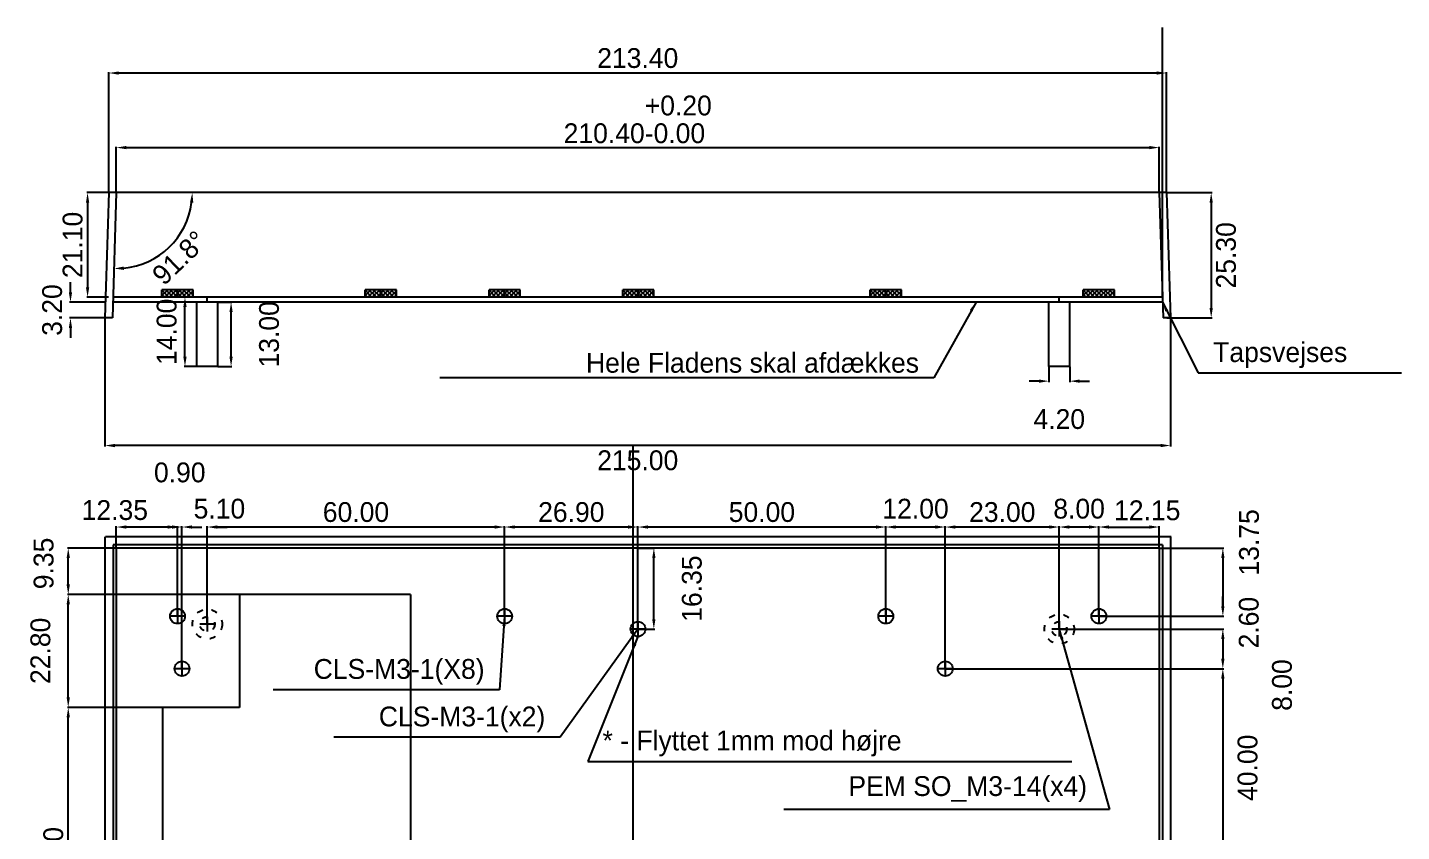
# Model space of a CAD drawing. Header units: millimetres. Extents: x 60 to 728, y -116 to 256.
# Drawn here: x 226.2 to 503.4, y 94.1 to 256.4 of the extents above; entities that cross this region are included whole.
import ezdxf

# ---------------------------------------------------------------- set-up
doc = ezdxf.new("R2010")
doc.units = ezdxf.units.MM
doc.header["$MEASUREMENT"] = 0
doc.linetypes.add('ACAD_ISO03W100', pattern=[30, 12, -18])
for name, color, linetype in [('Descriptive Text', 8, 'Continuous'), ('Dimensions', 140, 'Continuous'), ('Main Layer', 250, 'Continuous')]:
    doc.layers.add(name, color=color, linetype=linetype)
doc.dimstyles.new('DK-audio', dxfattribs={"dimtxt": 4, "dimasz": 2, "dimexe": 0.18, "dimexo": 0.0625, "dimgap": 1, "dimtad": 2, "dimzin": 0, "dimdsep": 46, "dimtxsty": 'Standard', "dimcen": 5, "dimadec": 1, "dimazin": 0, "dimtfac": 1, "dimtofl": 0, "dimtmove": 2, "dimatfit": 3, "dimfxl": 0, "dimtolj": 1, "dimtzin": 0, "dimarcsym": 0})

# ---------------------------------------------------------------- blocks, each defined once
blk = doc.blocks.new('*D21')
at = {"layer": 'DEFPOINTS', "color": 0, "ltscale": 0.1}
for p in [(241.8, 197.8), (456.8, 197.8), (241.8, 172.05)]:
    blk.add_point(p, dxfattribs=at)
at = {"layer": 'Dimensions', "color": 0, "lineweight": -2, "ltscale": 0.1}
for p, q in [((241.8, 197.74), (241.8, 171.87)), ((456.8, 197.74), (456.8, 171.87)), ((454.8, 172.05), (243.8, 172.05))]:
    blk.add_line(p, q, dxfattribs=at)
at = {"layer": 'Dimensions', "color": 0, "ltscale": 0.1}
for points in [[(243.8, 172.38), (243.8, 171.72), (241.8, 172.05)], [(454.8, 172.38), (454.8, 171.72), (456.8, 172.05)]]:
    blk.add_solid(points, dxfattribs=at)
at = {"layer": 'Dimensions', "color": 0, "ltscale": 0.1, "insert": (349.3, 169.05), "char_height": 4, "attachment_point": 5}
blk.add_mtext('\\A1;215.00', dxfattribs=at)
blk = doc.blocks.new('*D22')
at = {"layer": 'DEFPOINTS', "color": 0, "ltscale": 0.1}
for p in [(454.5, 232.2), (244.1, 223.1), (454.5, 223.1)]:
    blk.add_point(p, dxfattribs=at)
at = {"layer": 'Dimensions', "color": 0, "lineweight": -2, "ltscale": 0.1}
for p, q in [((244.1, 223.16), (244.1, 232.38)), ((246.1, 232.2), (452.5, 232.2)), ((454.5, 223.16), (454.5, 232.38))]:
    blk.add_line(p, q, dxfattribs=at)
at = {"layer": 'Dimensions', "color": 0, "ltscale": 0.1}
for points in [[(246.1, 232.53), (246.1, 231.87), (244.1, 232.2)], [(452.5, 232.53), (452.5, 231.87), (454.5, 232.2)]]:
    blk.add_solid(points, dxfattribs=at)
at = {"layer": 'Dimensions', "color": 0, "ltscale": 0.1, "insert": (349.3, 237.87), "char_height": 4, "attachment_point": 5}
blk.add_mtext('210.40\\S+0.20^ -0.00;', dxfattribs=at)
blk = doc.blocks.new('*D23')
at = {"layer": 'DEFPOINTS', "color": 0, "ltscale": 0.1}
for p in [(242.6, 247.25), (242.6, 223.1), (456, 223.1)]:
    blk.add_point(p, dxfattribs=at)
at = {"layer": 'Dimensions', "color": 0, "lineweight": -2, "ltscale": 0.1}
for p, q in [((242.6, 223.16), (242.6, 247.43)), ((454, 247.25), (244.6, 247.25)), ((456, 223.16), (456, 247.43))]:
    blk.add_line(p, q, dxfattribs=at)
at = {"layer": 'Dimensions', "color": 0, "ltscale": 0.1}
for points in [[(244.6, 247.58), (244.6, 246.92), (242.6, 247.25)], [(454, 247.58), (454, 246.92), (456, 247.25)]]:
    blk.add_solid(points, dxfattribs=at)
at = {"layer": 'Dimensions', "color": 0, "ltscale": 0.1, "insert": (349.3, 250.25), "char_height": 4, "attachment_point": 5}
blk.add_mtext('\\A1;213.40', dxfattribs=at)
blk = doc.blocks.new('*D24')
at = {"layer": 'DEFPOINTS', "color": 0, "ltscale": 0.1}
for p in [(242.6, 223.1), (244.1, 223.1), (456, 223.1), (251.48, 209.67), (243.3, 197.8)]:
    blk.add_point(p, dxfattribs=at)
at = {"layer": 'Dimensions', "color": 0, "lineweight": -2, "ltscale": 0.1}
blk.add_arc((244.1, 223.1), 15.33, 275.6705, 352.5183, dxfattribs=at)
at = {"layer": 'Dimensions', "color": 0, "ltscale": 0.1}
for points in [[(258.96, 221.13), (259.63, 221.08), (259.43, 223.1)], [(245.63, 207.51), (245.6, 208.18), (243.62, 207.78)]]:
    blk.add_solid(points, dxfattribs=at)
at = {"layer": 'Dimensions', "color": 0, "ltscale": 0.1, "insert": (256.85, 209.94), "char_height": 4, "attachment_point": 5, "rotation": 44.0944}
blk.add_mtext('\\A1;91.8°', dxfattribs=at)
blk = doc.blocks.new('*D35')
at = {"layer": 'DEFPOINTS', "color": 0, "ltscale": 0.1}
for p in [(234.4, 151.35), (244.1, 151.35), (268.95, 142)]:
    blk.add_point(p, dxfattribs=at)
at = {"layer": 'Dimensions', "color": 0, "lineweight": -2, "ltscale": 0.1}
for p, q in [((244.04, 151.35), (234.22, 151.35)), ((234.4, 144), (234.4, 149.35)), ((268.89, 142), (234.22, 142))]:
    blk.add_line(p, q, dxfattribs=at)
at = {"layer": 'Dimensions', "color": 0, "ltscale": 0.1}
for points in [[(234.07, 149.35), (234.73, 149.35), (234.4, 151.35)], [(234.07, 144), (234.73, 144), (234.4, 142)]]:
    blk.add_solid(points, dxfattribs=at)
at = {"layer": 'Dimensions', "color": 0, "ltscale": 0.1, "insert": (229.45, 148.25), "char_height": 4, "attachment_point": 5, "rotation": 90}
blk.add_mtext('\\A1;9.35', dxfattribs=at)
blk = doc.blocks.new('*D37')
at = {"layer": 'DEFPOINTS', "color": 0, "ltscale": 0.1}
for p in [(234.4, 119.2), (253.45, 119.2), (253.45, 57.5)]:
    blk.add_point(p, dxfattribs=at)
at = {"layer": 'Dimensions', "color": 0, "lineweight": -2, "ltscale": 0.1}
for p, q in [((253.39, 119.2), (234.22, 119.2)), ((234.4, 59.5), (234.4, 117.2)), ((253.39, 57.5), (234.22, 57.5))]:
    blk.add_line(p, q, dxfattribs=at)
at = {"layer": 'Dimensions', "color": 0, "ltscale": 0.1}
for points in [[(234.07, 117.2), (234.73, 117.2), (234.4, 119.2)], [(234.07, 59.5), (234.73, 59.5), (234.4, 57.5)]]:
    blk.add_solid(points, dxfattribs=at)
at = {"layer": 'Dimensions', "color": 0, "ltscale": 0.1, "insert": (231.4, 88.35), "char_height": 4, "attachment_point": 5, "rotation": 90}
blk.add_mtext('\\A1;61.70', dxfattribs=at)
blk = doc.blocks.new('*D42')
at = {"layer": 'DEFPOINTS', "color": 0, "ltscale": 0.1}
for p in [(234.4, 142), (268.95, 142), (253.45, 119.2)]:
    blk.add_point(p, dxfattribs=at)
at = {"layer": 'Dimensions', "color": 0, "lineweight": -2, "ltscale": 0.1}
for p, q in [((268.89, 142), (234.22, 142)), ((234.4, 121.2), (234.4, 140)), ((253.39, 119.2), (234.22, 119.2))]:
    blk.add_line(p, q, dxfattribs=at)
at = {"layer": 'Dimensions', "color": 0, "ltscale": 0.1}
for points in [[(234.07, 140), (234.73, 140), (234.4, 142)], [(234.07, 121.2), (234.73, 121.2), (234.4, 119.2)]]:
    blk.add_solid(points, dxfattribs=at)
at = {"layer": 'Dimensions', "color": 0, "ltscale": 0.1, "insert": (228.8, 130.6), "char_height": 4, "attachment_point": 5, "rotation": 90}
blk.add_mtext('\\A1;22.80', dxfattribs=at)
blk = doc.blocks.new('*D45')
at = {"layer": 'DEFPOINTS', "color": 0, "ltscale": 0.1}
for p in [(264.55, 201), (267.25, 201), (264.55, 188)]:
    blk.add_point(p, dxfattribs=at)
at = {"layer": 'Dimensions', "color": 0, "lineweight": -2, "ltscale": 0.1}
for p, q in [((264.61, 201), (267.43, 201)), ((267.25, 190), (267.25, 199)), ((264.61, 188), (267.43, 188))]:
    blk.add_line(p, q, dxfattribs=at)
at = {"layer": 'Dimensions', "color": 0, "ltscale": 0.1}
for points in [[(266.92, 199), (267.58, 199), (267.25, 201)], [(266.92, 190), (267.58, 190), (267.25, 188)]]:
    blk.add_solid(points, dxfattribs=at)
at = {"layer": 'Dimensions', "color": 0, "ltscale": 0.1, "insert": (274.93, 194.5), "char_height": 4, "attachment_point": 5, "rotation": 90}
blk.add_mtext('\\A1;13.00', dxfattribs=at)
blk = doc.blocks.new('*D46')
at = {"layer": 'DEFPOINTS', "color": 0, "ltscale": 0.1}
for p in [(242.6, 223.1), (238.3, 202), (242.6, 202)]:
    blk.add_point(p, dxfattribs=at)
at = {"layer": 'Dimensions', "color": 0, "lineweight": -2, "ltscale": 0.1}
for p, q in [((242.54, 223.1), (238.12, 223.1)), ((238.3, 221.1), (238.3, 204)), ((242.54, 202), (238.12, 202))]:
    blk.add_line(p, q, dxfattribs=at)
at = {"layer": 'Dimensions', "color": 0, "ltscale": 0.1}
for points in [[(237.97, 221.1), (238.63, 221.1), (238.3, 223.1)], [(237.97, 204), (238.63, 204), (238.3, 202)]]:
    blk.add_solid(points, dxfattribs=at)
at = {"layer": 'Dimensions', "color": 0, "ltscale": 0.1, "insert": (235.3, 212.55), "char_height": 4, "attachment_point": 5, "rotation": 90}
blk.add_mtext('\\A1;21.10', dxfattribs=at)
blk = doc.blocks.new('*D47')
at = {"layer": 'DEFPOINTS', "color": 0, "ltscale": 0.1}
for p in [(241.9, 201), (234.85, 197.8), (241.9, 197.8)]:
    blk.add_point(p, dxfattribs=at)
at = {"layer": 'Dimensions', "color": 0, "lineweight": -2, "ltscale": 0.1}
for p, q in [((234.85, 203), (234.85, 205)), ((241.84, 201), (234.67, 201)), ((241.84, 197.8), (234.67, 197.8)), ((234.85, 195.8), (234.85, 193.8))]:
    blk.add_line(p, q, dxfattribs=at)
at = {"layer": 'Dimensions', "color": 0, "ltscale": 0.1}
for points in [[(234.52, 203), (235.18, 203), (234.85, 201)], [(234.52, 195.8), (235.18, 195.8), (234.85, 197.8)]]:
    blk.add_solid(points, dxfattribs=at)
at = {"layer": 'Dimensions', "color": 0, "ltscale": 0.1, "insert": (231.17, 199.4), "char_height": 4, "attachment_point": 5, "rotation": 90}
blk.add_mtext('\\A1;3.20', dxfattribs=at)
blk = doc.blocks.new('*D48')
at = {"layer": 'DEFPOINTS', "color": 0, "ltscale": 0.1}
for p in [(257.95, 202), (260.35, 202), (260.35, 188)]:
    blk.add_point(p, dxfattribs=at)
at = {"layer": 'Dimensions', "color": 0, "lineweight": -2, "ltscale": 0.1}
for p, q in [((260.29, 202), (257.77, 202)), ((257.95, 190), (257.95, 200)), ((260.29, 188), (257.77, 188))]:
    blk.add_line(p, q, dxfattribs=at)
at = {"layer": 'Dimensions', "color": 0, "ltscale": 0.1}
for points in [[(257.62, 200), (258.28, 200), (257.95, 202)], [(257.62, 190), (258.28, 190), (257.95, 188)]]:
    blk.add_solid(points, dxfattribs=at)
at = {"layer": 'Dimensions', "color": 0, "ltscale": 0.1, "insert": (254.27, 195), "char_height": 4, "attachment_point": 5, "rotation": 90}
blk.add_mtext('\\A1;14.00', dxfattribs=at)
blk = doc.blocks.new('*D49')
at = {"layer": 'DEFPOINTS', "color": 0, "ltscale": 0.1}
for p in [(454.5, 151.35), (442.35, 137.6), (467.35, 137.6)]:
    blk.add_point(p, dxfattribs=at)
at = {"layer": 'Dimensions', "color": 0, "lineweight": -2, "ltscale": 0.1}
for p, q in [((454.56, 151.35), (467.53, 151.35)), ((467.35, 149.35), (467.35, 139.6)), ((442.41, 137.6), (467.53, 137.6))]:
    blk.add_line(p, q, dxfattribs=at)
at = {"layer": 'Dimensions', "color": 0, "ltscale": 0.1}
for points in [[(467.02, 149.35), (467.68, 149.35), (467.35, 151.35)], [(467.02, 139.6), (467.68, 139.6), (467.35, 137.6)]]:
    blk.add_solid(points, dxfattribs=at)
at = {"layer": 'Dimensions', "color": 0, "ltscale": 0.1, "insert": (472.65, 152.5), "char_height": 4, "attachment_point": 5, "rotation": 90}
blk.add_mtext('\\A1;13.75', dxfattribs=at)
blk = doc.blocks.new('*D54')
at = {"layer": 'DEFPOINTS', "color": 0, "ltscale": 0.1}
for p in [(411.35, 127), (404.2, 87), (467.35, 87)]:
    blk.add_point(p, dxfattribs=at)
at = {"layer": 'Dimensions', "color": 0, "lineweight": -2, "ltscale": 0.1}
for p, q in [((411.41, 127), (467.53, 127)), ((467.35, 125), (467.35, 89)), ((404.26, 87), (467.53, 87))]:
    blk.add_line(p, q, dxfattribs=at)
at = {"layer": 'Dimensions', "color": 0, "ltscale": 0.1}
for points in [[(467.02, 125), (467.68, 125), (467.35, 127)], [(467.02, 89), (467.68, 89), (467.35, 87)]]:
    blk.add_solid(points, dxfattribs=at)
at = {"layer": 'Dimensions', "color": 0, "ltscale": 0.1, "insert": (472.35, 107), "char_height": 4, "attachment_point": 5, "rotation": 90}
blk.add_mtext('\\A1;40.00', dxfattribs=at)
blk = doc.blocks.new('*D55')
at = {"layer": 'DEFPOINTS', "color": 0, "ltscale": 0.1}
for p in [(434.35, 135), (411.35, 127), (467.35, 127)]:
    blk.add_point(p, dxfattribs=at)
at = {"layer": 'Dimensions', "color": 0, "lineweight": -2, "ltscale": 0.1}
for p, q in [((434.41, 135), (467.53, 135)), ((467.35, 133), (467.35, 129)), ((411.41, 127), (467.53, 127))]:
    blk.add_line(p, q, dxfattribs=at)
at = {"layer": 'Dimensions', "color": 0, "ltscale": 0.1}
for points in [[(467.02, 133), (467.68, 133), (467.35, 135)], [(467.02, 129), (467.68, 129), (467.35, 127)]]:
    blk.add_solid(points, dxfattribs=at)
at = {"layer": 'Dimensions', "color": 0, "ltscale": 0.1, "insert": (479.3, 123.7), "char_height": 4, "attachment_point": 5, "rotation": 90}
blk.add_mtext('\\A1;8.00', dxfattribs=at)
blk = doc.blocks.new('*D60')
at = {"layer": 'DEFPOINTS', "color": 0, "ltscale": 0.1}
for p in [(349.35, 151.35), (352.55, 151.35), (349.35, 135)]:
    blk.add_point(p, dxfattribs=at)
at = {"layer": 'Dimensions', "color": 0, "lineweight": -2, "ltscale": 0.1}
for p, q in [((349.41, 151.35), (352.73, 151.35)), ((352.55, 137), (352.55, 149.35)), ((349.41, 135), (352.73, 135))]:
    blk.add_line(p, q, dxfattribs=at)
at = {"layer": 'Dimensions', "color": 0, "ltscale": 0.1}
for points in [[(352.22, 149.35), (352.88, 149.35), (352.55, 151.35)], [(352.22, 137), (352.88, 137), (352.55, 135)]]:
    blk.add_solid(points, dxfattribs=at)
at = {"layer": 'Dimensions', "color": 0, "ltscale": 0.1, "insert": (360.23, 143.17), "char_height": 4, "attachment_point": 5, "rotation": 90}
blk.add_mtext('\\A1;16.35', dxfattribs=at)
blk = doc.blocks.new('*D65')
at = {"layer": 'DEFPOINTS', "color": 0, "ltscale": 0.1}
for p in [(442.35, 137.6), (434.35, 135), (467.35, 135)]:
    blk.add_point(p, dxfattribs=at)
at = {"layer": 'Dimensions', "color": 0, "lineweight": -2, "ltscale": 0.1}
for p, q in [((467.35, 139.6), (467.35, 141.6)), ((442.41, 137.6), (467.53, 137.6)), ((434.41, 135), (467.53, 135)), ((467.35, 133), (467.35, 131))]:
    blk.add_line(p, q, dxfattribs=at)
at = {"layer": 'Dimensions', "color": 0, "ltscale": 0.1}
for points in [[(467.02, 139.6), (467.68, 139.6), (467.35, 137.6)], [(467.02, 133), (467.68, 133), (467.35, 135)]]:
    blk.add_solid(points, dxfattribs=at)
at = {"layer": 'Dimensions', "color": 0, "ltscale": 0.1, "insert": (472.6, 136.3), "char_height": 4, "attachment_point": 5, "rotation": 90}
blk.add_mtext('\\A1;2.60', dxfattribs=at)
blk = doc.blocks.new('*D66')
at = {"layer": 'DEFPOINTS', "color": 0, "ltscale": 0.1}
for p in [(432.25, 188), (436.45, 188), (436.45, 185.05)]:
    blk.add_point(p, dxfattribs=at)
at = {"layer": 'Dimensions', "color": 0, "lineweight": -2, "ltscale": 0.1}
for p, q in [((432.25, 187.94), (432.25, 184.87)), ((436.45, 187.94), (436.45, 184.87)), ((430.25, 185.05), (428.25, 185.05)), ((438.45, 185.05), (440.45, 185.05))]:
    blk.add_line(p, q, dxfattribs=at)
at = {"layer": 'Dimensions', "color": 0, "ltscale": 0.1}
for points in [[(430.25, 185.38), (430.25, 184.72), (432.25, 185.05)], [(438.45, 185.38), (438.45, 184.72), (436.45, 185.05)]]:
    blk.add_solid(points, dxfattribs=at)
at = {"layer": 'Dimensions', "color": 0, "ltscale": 0.1, "insert": (434.35, 177.37), "char_height": 4, "attachment_point": 5}
blk.add_mtext('\\A1;4.20', dxfattribs=at)
blk = doc.blocks.new('*D67')
at = {"layer": 'DEFPOINTS', "color": 0, "ltscale": 0.1}
for p in [(456, 223.1), (456, 197.8), (465, 197.8)]:
    blk.add_point(p, dxfattribs=at)
at = {"layer": 'Dimensions', "color": 0, "lineweight": -2, "ltscale": 0.1}
for p, q in [((456.06, 223.1), (465.18, 223.1)), ((465, 221.1), (465, 199.8)), ((456.06, 197.8), (465.18, 197.8))]:
    blk.add_line(p, q, dxfattribs=at)
at = {"layer": 'Dimensions', "color": 0, "ltscale": 0.1}
for points in [[(464.67, 221.1), (465.33, 221.1), (465, 223.1)], [(464.67, 199.8), (465.33, 199.8), (465, 197.8)]]:
    blk.add_solid(points, dxfattribs=at)
at = {"layer": 'Dimensions', "color": 0, "ltscale": 0.1, "insert": (468, 210.45), "char_height": 4, "attachment_point": 5, "rotation": 90}
blk.add_mtext('\\A1;25.30', dxfattribs=at)
blk = doc.blocks.new('*D69')
at = {"layer": 'DEFPOINTS', "color": 0, "ltscale": 0.1}
for p in [(454.5, 155.6), (454.5, 151.35), (442.35, 137.6)]:
    blk.add_point(p, dxfattribs=at)
at = {"layer": 'Dimensions', "color": 0, "lineweight": -2, "ltscale": 0.1}
for p, q in [((442.35, 137.66), (442.35, 155.78)), ((444.35, 155.6), (452.5, 155.6)), ((454.5, 151.41), (454.5, 155.78))]:
    blk.add_line(p, q, dxfattribs=at)
at = {"layer": 'Dimensions', "color": 0, "ltscale": 0.1}
for points in [[(444.35, 155.93), (444.35, 155.27), (442.35, 155.6)], [(452.5, 155.93), (452.5, 155.27), (454.5, 155.6)]]:
    blk.add_solid(points, dxfattribs=at)
at = {"layer": 'Dimensions', "color": 0, "ltscale": 0.1, "insert": (452.1, 158.95), "char_height": 4, "attachment_point": 5}
blk.add_mtext('\\A1;12.15', dxfattribs=at)
blk = doc.blocks.new('*D70')
at = {"layer": 'DEFPOINTS', "color": 0, "ltscale": 0.1}
for p in [(411.35, 155.6), (434.35, 135), (411.35, 127)]:
    blk.add_point(p, dxfattribs=at)
at = {"layer": 'Dimensions', "color": 0, "lineweight": -2, "ltscale": 0.1}
for p, q in [((411.35, 127.06), (411.35, 155.78)), ((432.35, 155.6), (413.35, 155.6)), ((434.35, 135.06), (434.35, 155.78))]:
    blk.add_line(p, q, dxfattribs=at)
at = {"layer": 'Dimensions', "color": 0, "ltscale": 0.1}
for points in [[(413.35, 155.93), (413.35, 155.27), (411.35, 155.6)], [(432.35, 155.93), (432.35, 155.27), (434.35, 155.6)]]:
    blk.add_solid(points, dxfattribs=at)
at = {"layer": 'Dimensions', "color": 0, "ltscale": 0.1, "insert": (422.85, 158.6), "char_height": 4, "attachment_point": 5}
blk.add_mtext('\\A1;23.00', dxfattribs=at)
blk = doc.blocks.new('*D71')
at = {"layer": 'DEFPOINTS', "color": 0, "ltscale": 0.1}
for p in [(399.35, 155.6), (399.35, 137.6), (411.35, 127)]:
    blk.add_point(p, dxfattribs=at)
at = {"layer": 'Dimensions', "color": 0, "lineweight": -2, "ltscale": 0.1}
for p, q in [((399.35, 137.66), (399.35, 155.78)), ((409.35, 155.6), (401.35, 155.6)), ((411.35, 127.06), (411.35, 155.78))]:
    blk.add_line(p, q, dxfattribs=at)
at = {"layer": 'Dimensions', "color": 0, "ltscale": 0.1}
for points in [[(401.35, 155.93), (401.35, 155.27), (399.35, 155.6)], [(409.35, 155.93), (409.35, 155.27), (411.35, 155.6)]]:
    blk.add_solid(points, dxfattribs=at)
at = {"layer": 'Dimensions', "color": 0, "ltscale": 0.1, "insert": (405.35, 159.28), "char_height": 4, "attachment_point": 5}
blk.add_mtext('\\A1;12.00', dxfattribs=at)
blk = doc.blocks.new('*D72')
at = {"layer": 'DEFPOINTS', "color": 0, "ltscale": 0.1}
for p in [(349.35, 155.6), (399.35, 137.6), (349.35, 135)]:
    blk.add_point(p, dxfattribs=at)
at = {"layer": 'Dimensions', "color": 0, "lineweight": -2, "ltscale": 0.1}
for p, q in [((349.35, 135.06), (349.35, 155.78)), ((397.35, 155.6), (351.35, 155.6)), ((399.35, 137.66), (399.35, 155.78))]:
    blk.add_line(p, q, dxfattribs=at)
at = {"layer": 'Dimensions', "color": 0, "ltscale": 0.1}
for points in [[(351.35, 155.93), (351.35, 155.27), (349.35, 155.6)], [(397.35, 155.93), (397.35, 155.27), (399.35, 155.6)]]:
    blk.add_solid(points, dxfattribs=at)
at = {"layer": 'Dimensions', "color": 0, "ltscale": 0.1, "insert": (374.35, 158.6), "char_height": 4, "attachment_point": 5}
blk.add_mtext('\\A1;50.00', dxfattribs=at)
blk = doc.blocks.new('*D73')
at = {"layer": 'DEFPOINTS', "color": 0, "ltscale": 0.1}
for p in [(322.45, 155.6), (322.45, 137.6), (349.35, 135)]:
    blk.add_point(p, dxfattribs=at)
at = {"layer": 'Dimensions', "color": 0, "lineweight": -2, "ltscale": 0.1}
for p, q in [((322.45, 137.66), (322.45, 155.78)), ((347.35, 155.6), (324.45, 155.6)), ((349.35, 135.06), (349.35, 155.78))]:
    blk.add_line(p, q, dxfattribs=at)
at = {"layer": 'Dimensions', "color": 0, "ltscale": 0.1}
for points in [[(324.45, 155.93), (324.45, 155.27), (322.45, 155.6)], [(347.35, 155.93), (347.35, 155.27), (349.35, 155.6)]]:
    blk.add_solid(points, dxfattribs=at)
at = {"layer": 'Dimensions', "color": 0, "ltscale": 0.1, "insert": (335.9, 158.6), "char_height": 4, "attachment_point": 5}
blk.add_mtext('\\A1;26.90', dxfattribs=at)
blk = doc.blocks.new('*D74')
at = {"layer": 'DEFPOINTS', "color": 0, "ltscale": 0.1}
for p in [(262.45, 155.6), (262.45, 136), (322.45, 137.6)]:
    blk.add_point(p, dxfattribs=at)
at = {"layer": 'Dimensions', "color": 0, "lineweight": -2, "ltscale": 0.1}
for p, q in [((262.45, 136.06), (262.45, 155.78)), ((320.45, 155.6), (264.45, 155.6)), ((322.45, 137.66), (322.45, 155.78))]:
    blk.add_line(p, q, dxfattribs=at)
at = {"layer": 'Dimensions', "color": 0, "ltscale": 0.1}
for points in [[(264.45, 155.93), (264.45, 155.27), (262.45, 155.6)], [(320.45, 155.93), (320.45, 155.27), (322.45, 155.6)]]:
    blk.add_solid(points, dxfattribs=at)
at = {"layer": 'Dimensions', "color": 0, "ltscale": 0.1, "insert": (292.45, 158.6), "char_height": 4, "attachment_point": 5}
blk.add_mtext('\\A1;60.00', dxfattribs=at)
blk = doc.blocks.new('*D75')
at = {"layer": 'DEFPOINTS', "color": 0, "ltscale": 0.1}
for p in [(257.35, 155.6), (262.45, 136), (257.35, 127)]:
    blk.add_point(p, dxfattribs=at)
at = {"layer": 'Dimensions', "color": 0, "lineweight": -2, "ltscale": 0.1}
for p, q in [((255.35, 155.6), (253.35, 155.6)), ((257.35, 127.06), (257.35, 155.78)), ((262.45, 136.06), (262.45, 155.78)), ((264.45, 155.6), (266.45, 155.6))]:
    blk.add_line(p, q, dxfattribs=at)
at = {"layer": 'Dimensions', "color": 0, "ltscale": 0.1}
for points in [[(255.35, 155.93), (255.35, 155.27), (257.35, 155.6)], [(264.45, 155.93), (264.45, 155.27), (262.45, 155.6)]]:
    blk.add_solid(points, dxfattribs=at)
at = {"layer": 'Dimensions', "color": 0, "ltscale": 0.1, "insert": (264.9, 159.28), "char_height": 4, "attachment_point": 5}
blk.add_mtext('\\A1;5.10', dxfattribs=at)
blk = doc.blocks.new('*D76')
at = {"layer": 'DEFPOINTS', "color": 0, "ltscale": 0.1}
for p in [(256.45, 155.6), (256.45, 137.6), (257.35, 127)]:
    blk.add_point(p, dxfattribs=at)
at = {"layer": 'Dimensions', "color": 0, "lineweight": -2, "ltscale": 0.1}
for p, q in [((254.45, 155.6), (252.45, 155.6)), ((256.45, 137.66), (256.45, 155.78)), ((257.35, 127.06), (257.35, 155.78)), ((259.35, 155.6), (261.35, 155.6))]:
    blk.add_line(p, q, dxfattribs=at)
at = {"layer": 'Dimensions', "color": 0, "ltscale": 0.1}
for points in [[(254.45, 155.93), (254.45, 155.27), (256.45, 155.6)], [(259.35, 155.93), (259.35, 155.27), (257.35, 155.6)]]:
    blk.add_solid(points, dxfattribs=at)
at = {"layer": 'Dimensions', "color": 0, "ltscale": 0.1, "insert": (256.9, 166.6), "char_height": 4, "attachment_point": 5}
blk.add_mtext('\\A1;0.90', dxfattribs=at)
blk = doc.blocks.new('*D77')
at = {"layer": 'DEFPOINTS', "color": 0, "ltscale": 0.1}
for p in [(244.1, 155.6), (244.1, 151.35), (256.45, 137.6)]:
    blk.add_point(p, dxfattribs=at)
at = {"layer": 'Dimensions', "color": 0, "lineweight": -2, "ltscale": 0.1}
for p, q in [((244.1, 151.41), (244.1, 155.78)), ((254.45, 155.6), (246.1, 155.6)), ((256.45, 137.66), (256.45, 155.78))]:
    blk.add_line(p, q, dxfattribs=at)
at = {"layer": 'Dimensions', "color": 0, "ltscale": 0.1}
for points in [[(246.1, 155.93), (246.1, 155.27), (244.1, 155.6)], [(254.45, 155.93), (254.45, 155.27), (256.45, 155.6)]]:
    blk.add_solid(points, dxfattribs=at)
at = {"layer": 'Dimensions', "color": 0, "ltscale": 0.1, "insert": (243.8, 159), "char_height": 4, "attachment_point": 5}
blk.add_mtext('\\A1;12.35', dxfattribs=at)
blk = doc.blocks.new('*D78')
at = {"layer": 'DEFPOINTS', "color": 0, "ltscale": 0.1}
for p in [(434.35, 155.6), (442.35, 137.6), (434.35, 135.06)]:
    blk.add_point(p, dxfattribs=at)
at = {"layer": 'Dimensions', "color": 0, "lineweight": -2, "ltscale": 0.1}
for p, q in [((434.35, 135.12), (434.35, 155.78)), ((440.35, 155.6), (436.35, 155.6)), ((442.35, 137.66), (442.35, 155.78))]:
    blk.add_line(p, q, dxfattribs=at)
at = {"layer": 'Dimensions', "color": 0, "ltscale": 0.1}
for points in [[(436.35, 155.93), (436.35, 155.27), (434.35, 155.6)], [(440.35, 155.93), (440.35, 155.27), (442.35, 155.6)]]:
    blk.add_solid(points, dxfattribs=at)
at = {"layer": 'Dimensions', "color": 0, "ltscale": 0.1, "insert": (438.35, 159.28), "char_height": 4, "attachment_point": 5}
blk.add_mtext('\\A1;8.00', dxfattribs=at)

msp = doc.modelspace()

# ---------------------------------------------------------------- hatches: boundary and pattern name
at = {"layer": 'Descriptive Text', "ltscale": 0.1}
h = msp.add_hatch(dxfattribs=at)
h.set_pattern_fill('ANSI37', color=256, scale=5, style=0)
h.set_pattern_definition([(45, (-185.9, 9e-14), (-0.4419417, 0.4419417), []), (135, (-185.9, 9e-14), (-0.4419417, -0.4419417), [])])
h.paths.add_polyline_path([(256.45, 203.5), (253.3, 203.5), (253.3, 202), (256.45, 202)])
h.paths.add_polyline_path([(259.6, 203.5), (256.45, 203.5), (256.45, 202), (259.6, 202)])
h = msp.add_hatch(dxfattribs=at)
h.set_pattern_fill('ANSI37', color=256, scale=5, style=0)
h.set_pattern_definition([(45, (-144.9, -5e-07), (-0.4419417, 0.4419417), []), (135, (-144.9, -5e-07), (-0.4419417, -0.4419417), [])])
h.paths.add_polyline_path([(297.45, 203.5), (294.3, 203.5), (294.3, 202), (297.45, 202)])
h.paths.add_polyline_path([(300.6, 203.5), (297.45, 203.5), (297.45, 202), (300.6, 202)])
h = msp.add_hatch(dxfattribs=at)
h.set_pattern_fill('ANSI37', color=256, scale=5, style=0)
h.set_pattern_definition([(45, (-119.9, 3e-14), (-0.4419417, 0.4419417), []), (135, (-119.9, 3e-14), (-0.4419417, -0.4419417), [])])
h.paths.add_polyline_path([(322.45, 203.5), (319.3, 203.5), (319.3, 202), (322.45, 202)])
h.paths.add_polyline_path([(325.6, 203.5), (322.45, 203.5), (322.45, 202), (325.6, 202)])
h = msp.add_hatch(dxfattribs=at)
h.set_pattern_fill('ANSI37', color=256, scale=5, style=0)
h.set_pattern_definition([(45, (-92.9375, -5e-07), (-0.4419417, 0.4419417), []), (135, (-92.9375, -5e-07), (-0.4419417, -0.4419417), [])])
h.paths.add_polyline_path([(349.413, 203.5), (346.263, 203.5), (346.263, 202), (349.413, 202)])
h.paths.add_polyline_path([(352.563, 203.5), (349.413, 203.5), (349.413, 202), (352.563, 202)])
h = msp.add_hatch(dxfattribs=at)
h.set_pattern_fill('ANSI37', color=256, scale=5, style=0)
h.set_pattern_definition([(45, (-43, 0), (-0.4419417, 0.4419417), []), (135, (-43, 0), (-0.4419417, -0.4419417), [])])
h.paths.add_polyline_path([(399.35, 203.5), (396.2, 203.5), (396.2, 202), (399.35, 202)])
h.paths.add_polyline_path([(402.5, 203.5), (399.35, 203.5), (399.35, 202), (402.5, 202)])
h = msp.add_hatch(dxfattribs=at)
h.set_pattern_fill('ANSI37', color=256, scale=5, style=0)
h.paths.add_polyline_path([(442.35, 203.5), (439.2, 203.5), (439.2, 202), (442.35, 202)])
h.paths.add_polyline_path([(445.5, 203.5), (442.35, 203.5), (442.35, 202), (445.5, 202)])

# ---------------------------------------------------------------- linework, layer by layer
for p, q in [((455.15, 202), (455.15, 256.45)), ((253.3, 202), (253.3, 203.5)), ((256.45, 202), (256.45, 203.5)), ((259.6, 202), (259.6, 203.5)), ((294.3, 202), (294.3, 203.5)), ((297.45, 202), (297.45, 203.5)), ((300.6, 202), (300.6, 203.5)), ((319.3, 202), (319.3, 203.5)), ((322.45, 202), (322.45, 203.5)), ((325.6, 202), (325.6, 203.5)), ((346.263, 202), (346.263, 203.5)), ((349.413, 202), (349.413, 203.5)), ((352.563, 202), (352.563, 203.5)), ((396.2, 202), (396.2, 203.5)), ((399.35, 202), (399.35, 203.5)), ((402.5, 202), (402.5, 203.5)), ((439.2, 202), (439.2, 203.5)), ((445.5, 202), (445.5, 203.5)), ((348.35, 39), (348.35, 172.05))]:
    msp.add_line(p, q, dxfattribs=at)
at = {"layer": 'Main Layer', "ltscale": 0.1}
for p, q in [((242.6, 223.1), (241.8, 197.8)), ((456, 223.1), (242.6, 223.1)), ((244.101, 223.1), (243.301, 197.8)), ((454.499, 223.1), (455.299, 197.8)), ((456, 223.1), (456.8, 197.8)), ((259.6, 203.5), (253.3, 203.5)), ((300.6, 203.5), (294.3, 203.5)), ((325.6, 203.5), (319.3, 203.5)), ((352.563, 203.5), (346.263, 203.5)), ((402.5, 203.5), (396.2, 203.5)), ((445.5, 203.5), (439.2, 203.5)), ((455.166, 202), (243.434, 202)), ((455.15, 202), (243.45, 202)), ((455.15, 201), (243.45, 201)), ((260.35, 188), (260.35, 201)), ((262.45, 201), (262.45, 202)), ((264.55, 188), (264.55, 201)), ((432.25, 188), (432.25, 201)), ((434.35, 201), (434.35, 202)), ((436.45, 188), (436.45, 201)), ((243.301, 197.8), (241.8, 197.8)), ((456.8, 197.8), (455.299, 197.8)), ((264.55, 188), (260.35, 188)), ((436.45, 188), (432.25, 188)), ((241.8, 153.65), (241.8, 20.45)), ((456.9, 153.65), (241.9, 153.65)), ((456.8, 153.65), (456.8, 20.45)), ((455.15, 152), (243.45, 152)), ((243.45, 152), (243.45, 22.1)), ((454.5, 151.35), (244.1, 151.35)), ((244.1, 151.35), (244.1, 22.75)), ((454.5, 151.35), (454.5, 22.75)), ((455.15, 152), (455.15, 22.1)), ((303.45, 142), (268.95, 142)), ((268.95, 142), (268.95, 119.2)), ((303.45, 142), (303.45, 57.5)), ((256.45, 139.1), (256.45, 136.1)), ((322.45, 139.1), (322.45, 136.1)), ((399.35, 139.1), (399.35, 136.1)), ((442.35, 139.1), (442.35, 136.1)), ((257.95, 137.6), (254.95, 137.6)), ((263.95, 136), (260.95, 136)), ((262.45, 137.5), (262.45, 134.5)), ((323.95, 137.6), (320.95, 137.6)), ((349.35, 136.5), (349.35, 133.5)), ((400.85, 137.6), (397.85, 137.6)), ((434.35, 136.5), (434.35, 133.5)), ((443.85, 137.6), (440.85, 137.6)), ((350.85, 135), (347.85, 135)), ((435.85, 135), (432.85, 135)), ((257.35, 128.5), (257.35, 125.5)), ((411.35, 128.5), (411.35, 125.5)), ((258.85, 127), (255.85, 127)), ((412.85, 127), (409.85, 127)), ((253.45, 119.2), (253.45, 57.5)), ((268.95, 119.2), (253.45, 119.2))]:
    msp.add_line(p, q, dxfattribs=at)
for centre in [(256.45, 137.6), (322.45, 137.6), (399.35, 137.6), (442.35, 137.6), (349.35, 135), (257.35, 127), (411.35, 127)]:
    msp.add_circle(centre, 1.5, dxfattribs=at)
at = {"layer": 'Main Layer', "linetype": 'ACAD_ISO03W100', "ltscale": 0.1}
for centre, radius in [((262.45, 136), 3), ((262.45, 136), 1.5), ((434.35, 135), 3), ((434.35, 135), 1.5)]:
    msp.add_circle(centre, radius, dxfattribs=at)

# ---------------------------------------------------------------- texts
at = {"layer": 'Descriptive Text', "ltscale": 0.1, "char_height": 4}
for s, insert, attachment_point in [('\\A1;Tapsvejses', (465.4, 187.7), 7), ('\\A1;Hele Fladens skal afdækkes', (406.05, 186.7), 9), ('CLS-M3-1(X8)', (318.4, 123.75), 9), ('\\A1;CLS-M3-1(x2)', (330.65, 114.15), 9), ('* - Flyttet 1mm mod højre', (342.2, 109.3), 7), ('PEM SO_M3-14(x4)', (439.95, 100.1), 9)]:
    msp.add_mtext(s, dxfattribs=dict(at, insert=insert, attachment_point=attachment_point))

# ---------------------------------------------------------------- dimensions: what is measured, and where the dimension line sits
at = {"layer": 'Dimensions', "ltscale": 0.1}
for base, p1, p2, picture, middle in [((242.6, 247.25), (456, 223.1), (242.6, 223.1), '*D23', (349.3, 250.25)), ((241.8, 172.05), (456.8, 197.8), (241.8, 197.8), '*D21', (349.3, 169.05)), ((436.45, 185.05), (432.25, 188), (436.45, 188), '*D66', (434.35, 177.37)), ((262.45, 155.6), (322.45, 137.6), (262.45, 136), '*D74', (292.45, 158.6)), ((322.45, 155.6), (349.35, 135), (322.45, 137.6), '*D73', (335.9, 158.6)), ((349.35, 155.6), (399.35, 137.6), (349.35, 135), '*D72', (374.35, 158.6)), ((399.35, 155.6), (411.35, 127), (399.35, 137.6), '*D71', (405.35, 159.28)), ((411.35, 155.6), (434.35, 135), (411.35, 127), '*D70', (422.85, 158.6)), ((434.35, 155.6), (442.35, 137.6), (434.35, 135.062), '*D78', (438.35, 159.28))]:
    dim = msp.add_linear_dim(base=base, p1=p1, p2=p2, dimstyle='DK-audio', dxfattribs=at)
    dim.commit()
    dim.dimension.update_dxf_attribs({"geometry": picture, "text_midpoint": middle})
dim = msp.add_linear_dim(base=(454.5, 232.2), p1=(244.1, 223.1), p2=(454.5, 223.1), dimstyle='DK-audio', override={"dimgap": 1, "dimtol": 1, "dimlim": 0, "dimtp": 0.2, "dimtm": 0, "dimtolj": 0}, dxfattribs=at)
dim.commit()
dim.dimension.update_dxf_attribs({"geometry": '*D22', "text_midpoint": (349.3, 237.867)})
for base, p1, p2, picture, middle in [((238.3, 202), (242.6, 223.1), (242.6, 202), '*D46', (235.3, 212.55)), ((465, 197.8), (456, 223.1), (456, 197.8), '*D67', (468, 210.45)), ((234.85, 197.8), (241.9, 201), (241.9, 197.8), '*D47', (231.17, 199.4)), ((257.95, 202), (260.35, 188), (260.35, 202), '*D48', (254.27, 195)), ((267.25, 201), (264.55, 188), (264.55, 201), '*D45', (274.93, 194.5)), ((352.55, 151.35), (349.35, 135), (349.35, 151.35), '*D60', (360.23, 143.175)), ((234.4, 119.2), (253.45, 57.5), (253.45, 119.2), '*D37', (231.4, 88.35))]:
    dim = msp.add_linear_dim(base=base, p1=p1, p2=p2, angle=90, dimstyle='DK-audio', dxfattribs=at)
    dim.commit()
    dim.dimension.update_dxf_attribs({"geometry": picture, "text_midpoint": middle})
dim = msp.add_angular_dim_2l(base=(251.483, 209.668), line1=((456, 223.1), (242.6, 223.1)), line2=((244.101, 223.1), (243.301, 197.8)), dimstyle='DK-audio', dxfattribs=at)
dim.commit()
dim.dimension.update_dxf_attribs({"geometry": '*D24', "text_midpoint": (256.854, 209.938)})
for base, p1, p2, picture, middle in [((256.45, 155.6), (257.35, 127), (256.45, 137.6), '*D76', (256.9, 166.6)), ((244.1, 155.6), (256.45, 137.6), (244.1, 151.35), '*D77', (243.8, 159)), ((257.35, 155.6), (262.45, 136), (257.35, 127), '*D75', (264.9, 159.28)), ((454.5, 155.6), (442.35, 137.6), (454.5, 151.35), '*D69', (452.1, 158.95))]:
    dim = msp.add_linear_dim(base=base, p1=p1, p2=p2, dimstyle='DK-audio', dxfattribs=at)
    dim.commit()
    dim.dimension.update_dxf_attribs({"geometry": picture, "text_midpoint": middle, "dimtype": 160})
for base, p1, p2, picture, middle in [((467.35, 137.6), (454.5, 151.35), (442.35, 137.6), '*D49', (472.65, 152.5)), ((234.4, 151.35), (268.95, 142), (244.1, 151.35), '*D35', (229.45, 148.25)), ((234.4, 142), (253.45, 119.2), (268.95, 142), '*D42', (228.8, 130.6)), ((467.35, 135), (442.35, 137.6), (434.35, 135), '*D65', (472.6, 136.3)), ((467.35, 127), (434.35, 135), (411.35, 127), '*D55', (479.3, 123.7)), ((467.35, 87), (411.35, 127), (404.2, 87), '*D54', (472.35, 107))]:
    dim = msp.add_linear_dim(base=base, p1=p1, p2=p2, angle=90, dimstyle='DK-audio', dxfattribs=at)
    dim.commit()
    dim.dimension.update_dxf_attribs({"geometry": picture, "text_midpoint": middle, "dimtype": 160})

# ---------------------------------------------------------------- leaders
at = {"layer": 'Descriptive Text', "ltscale": 0.1, "annotation_type": 0, "has_hookline": 1}
for points, hookline_direction, text_width in [([(417.55, 201), (409.05, 185.7), (407.05, 185.7)], 1, 96.667), ([(455.15, 201), (462.4, 186.7), (464.4, 186.7)], 0, 38), ([(322.45, 137.6), (321.4, 122.75), (319.4, 122.75)], 1, 42.667), ([(349.35, 135), (333.65, 113.15), (331.65, 113.15)], 1, 42.667), ([(349.35, 133.5), (339.2, 108.3), (341.2, 108.3)], 0, 94.667), ([(434.35, 134.937), (444.45, 98.6), (442.45, 98.6)], 1, 62.667)]:
    msp.add_leader(points, dimstyle='DK-audio', dxfattribs=dict(at, hookline_direction=hookline_direction, text_width=text_width))

doc.saveas('drawing.dxf')
